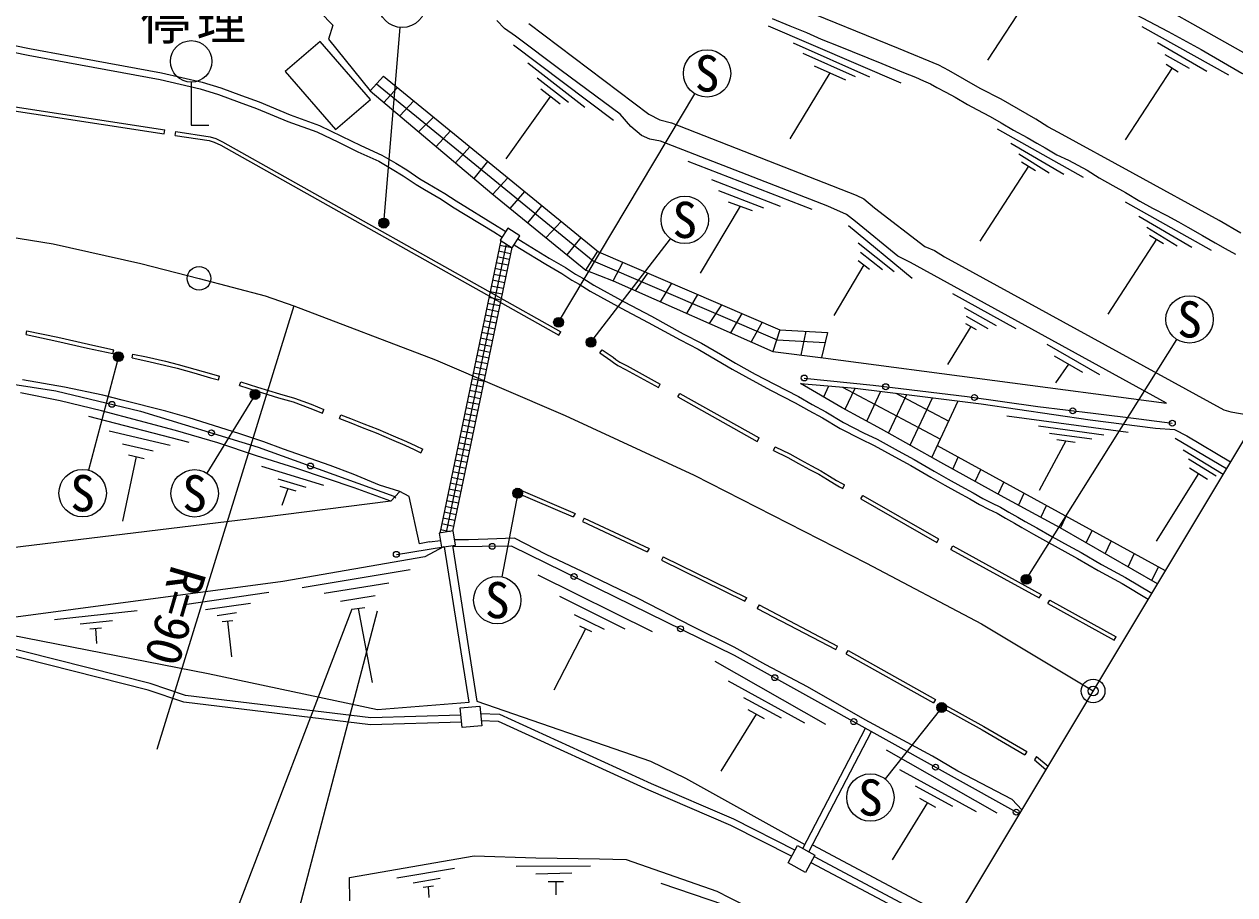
# Model space of a CAD drawing. Units: millimetres at full size, sheet at 1:1000; details may follow other scales. Extents: x 40000 to 680000, y 20000 to 380000.
# Drawn here: x 264500 to 325746, y 265528 to 309588 of the extents above; entities that cross this region are included whole.
import ezdxf
from ezdxf.enums import TextEntityAlignment as Align

# ---------------------------------------------------------------- set-up
doc = ezdxf.new("R2010")
doc.units = ezdxf.units.MM
doc.header["$LTSCALE"] = 1000
doc.header["$PDMODE"] = 32
doc.header["$PDSIZE"] = 500
doc.linetypes.add('CHAIN', pattern=[18.5, 12, -1.5, 3.5, -1.5])
for name, color, linetype, lineweight in [('M-BGD', 7, 'Continuous', 25), ('M-BGD-EXST', 7, 'Continuous', 25), ('M-BMK', 2, 'CHAIN', 13), ('M-BMK-OTRS', 5, 'Continuous', 25), ('M-BMK-SRVR', 3, 'Continuous', 25), ('M-STR-HTXT', 7, 'Continuous', 13), ('M-STR-STRC', 7, 'Continuous', 25)]:
    doc.layers.add(name, color=color, linetype=linetype, lineweight=lineweight)
doc.layers.add('M-BMK-HTXT', color=7, linetype='Continuous')
doc.layers.add('M-OTRS', color=6, linetype='Continuous')
doc.styles.add('@ＭＳ ゴシック', font='')
doc.styles.add('ＭＳ ゴシック', font='')
doc.styles.get('@ＭＳ ゴシック').set_extended_font_data('@MS Gothic')
doc.styles.get('ＭＳ ゴシック').set_extended_font_data('MS Gothic')

msp = doc.modelspace()

# ---------------------------------------------------------------- hatches: boundary and pattern name
at = {"layer": 'M-BGD-EXST'}
for points in [[(282473, 299400, 1), (282912, 299640, 0.41421), (282573, 299740, 0.41421)], [(291316, 294380, 1), (291755, 294619, 0.41421), (291416, 294719, 0.41421)], [(292953, 293373, 1), (293393, 293613, 0.41421), (293053, 293713, 0.41421)], [(269046, 292641, 1), (269485, 292881, 0.41421), (269146, 292981, 0.41421)], [(275957, 290728, 1), (276396, 290967, 0.41421), (276057, 291067, 0.41421)], [(289246, 285733, 1), (289685, 285972, 0.41421), (289346, 286072, 0.41421)], [(314973, 281373, 1), (315412, 281613, 0.41421), (315073, 281713, 0.41421)], [(310698, 274887, 1), (311137, 275126, 0.41421), (310798, 275226, 0.41421)]]:
    msp.add_hatch(color=256, dxfattribs=at).paths.add_polyline_path(points)

# ---------------------------------------------------------------- linework, layer by layer
at = {"layer": 'M-BGD'}
for p, q in [((315505, 311252), (313228, 307763)), ((302135, 309502), (308845, 306615)), ((321040, 309466), (325430, 307018)), ((289253, 308537), (294316, 304736)), ((303405, 308652), (307272, 306929)), ((303894, 308116), (306539, 306941)), ((321844, 308662), (324330, 307219)), ((289977, 307627), (292869, 305388)), ((304465, 307488), (306049, 306778)), ((322199, 308058), (323442, 307361)), ((322270, 307562), (322886, 307183)), ((282677, 306955), (282009, 306210)), ((290459, 306876), (292033, 305643)), ((305257, 307133), (303242, 303786)), ((322578, 307373), (320199, 303730)), ((272948, 306657), (272948, 304482)), ((282700, 305628), (283381, 306379)), ((290643, 306323), (291621, 305558)), ((283496, 304956), (284209, 305703)), ((291132, 305940), (288870, 302775)), ((272948, 304482), (273838, 304482)), ((284453, 304148), (285203, 304891)), ((285342, 303398), (286067, 304185)), ((313731, 304292), (318072, 301851)), ((286314, 302578), (287052, 303380)), ((314416, 303574), (317098, 301999)), ((287256, 301783), (287957, 302641)), ((298079, 302651), (304348, 300231)), ((314820, 303022), (316347, 302073)), ((314952, 302618), (315662, 302189)), ((315307, 302403), (312847, 298609)), ((288207, 300982), (288970, 301814)), ((299270, 301733), (302747, 300387)), ((289093, 300261), (289828, 301113)), ((299622, 301167), (301907, 300289)), ((289979, 299541), (290696, 300404)), ((300716, 300377), (298704, 296991)), ((300110, 300601), (301321, 300153)), ((320206, 300592), (324548, 298151)), ((290907, 298785), (291668, 299609)), ((320891, 299875), (323574, 298300)), ((288962, 299262), (288580, 298652)), ((289572, 298879), (288962, 299262)), ((306208, 299393), (309418, 296738)), ((321296, 299322), (322823, 298374)), ((321428, 298918), (322138, 298489)), ((288605, 298636), (285520, 283833)), ((288885, 298460), (285848, 283884)), ((289165, 298285), (286175, 283936)), ((288558, 298411), (289165, 298285)), ((288580, 298652), (289190, 298269)), ((289190, 298269), (289572, 298879)), ((291967, 297923), (292674, 298788)), ((306693, 298522), (308519, 297070)), ((321783, 298704), (319323, 294909)), ((288435, 297824), (289042, 297697)), ((288497, 298118), (289104, 297991)), ((292921, 297148), (293515, 298101)), ((306803, 298052), (307924, 297181)), ((288313, 297236), (288920, 297110)), ((288374, 297530), (288981, 297404)), ((294301, 296596), (294789, 297536)), ((306976, 297409), (305461, 294844)), ((306693, 297623), (307260, 297195)), ((288191, 296649), (288798, 296523)), ((288252, 296943), (288859, 296816)), ((295431, 296096), (296047, 296995)), ((296692, 295537), (297257, 296475)), ((288068, 296062), (288675, 295935)), ((288130, 296355), (288736, 296229)), ((298022, 294948), (298579, 295907)), ((311457, 295965), (314668, 294185)), ((287946, 295474), (288553, 295348)), ((288007, 295768), (288614, 295642)), ((299173, 294439), (299799, 295383)), ((312062, 295251), (313679, 294338)), ((287824, 294887), (288431, 294760)), ((287885, 295181), (288492, 295054)), ((300805, 294951), (300233, 293969)), ((312150, 294811), (313250, 294185)), ((287640, 294006), (288247, 293879)), ((287701, 294300), (288308, 294173)), ((287762, 294593), (288369, 294467)), ((301835, 294508), (301282, 293505)), ((302722, 294127), (302367, 293024)), ((304052, 294048), (303783, 292846)), ((312398, 294295), (311204, 292361)), ((312128, 294448), (312667, 294141)), ((287518, 293418), (288125, 293292)), ((287579, 293712), (288186, 293586)), ((305140, 293984), (304830, 292715)), ((316231, 293403), (318903, 291853)), ((287395, 292831), (288002, 292705)), ((287456, 293125), (288063, 292998)), ((316616, 292798), (318035, 291974)), ((287273, 292244), (287880, 292117)), ((287334, 292537), (287941, 292411)), ((317325, 292386), (316671, 291436)), ((266546, 291225), (264406, 291598)), ((287150, 291656), (287757, 291530)), ((287212, 291950), (287819, 291824)), ((268472, 290813), (266546, 291225)), ((287028, 291069), (287635, 290942)), ((287089, 291363), (287696, 291236)), ((304947, 290723), (305210, 291282)), ((305896, 291227), (310852, 288593)), ((306034, 290097), (306541, 291174)), ((307132, 289495), (307847, 291013)), ((269463, 290561), (268472, 290813)), ((271668, 290010), (269463, 290561)), ((286906, 290482), (287513, 290355)), ((286967, 290775), (287574, 290649)), ((308229, 288890), (309152, 290852)), ((308606, 290919), (311279, 289499)), ((309323, 288279), (310456, 290686)), ((310416, 287667), (311759, 290519)), ((267757, 289756), (272825, 288439)), ((272847, 289664), (271668, 290010)), ((286783, 289894), (287390, 289768)), ((286845, 290188), (287451, 290061)), ((314210, 289768), (320354, 288947)), ((275352, 288879), (272847, 289664)), ((286661, 289307), (287268, 289180)), ((286722, 289600), (287329, 289474)), ((315811, 289260), (319125, 288811)), ((268790, 289010), (271887, 288290)), ((276624, 288449), (275352, 288879)), ((286539, 288719), (287146, 288593)), ((286600, 289013), (287207, 288887)), ((317206, 288498), (315845, 285991)), ((316379, 288887), (318515, 288608)), ((316744, 288566), (317667, 288430)), ((322723, 288641), (325333, 287105)), ((269469, 288358), (271031, 287991)), ((277614, 288076), (276624, 288449)), ((278970, 287608), (277614, 288076)), ((286416, 288132), (287023, 288006)), ((286477, 288426), (287084, 288299)), ((310696, 288260), (322230, 281932)), ((323132, 288041), (325164, 286823)), ((270169, 287706), (269469, 284434)), ((269768, 287801), (270569, 287611)), ((279978, 287254), (278970, 287608)), ((281138, 286823), (279978, 287254)), ((286233, 287251), (286840, 287124)), ((286294, 287545), (286901, 287418)), ((286355, 287838), (286962, 287712)), ((311475, 287077), (311758, 287678)), ((323406, 287590), (324796, 286739)), ((276511, 287217), (279636, 286253)), ((282475, 286262), (281138, 286823)), ((286110, 286664), (286717, 286537)), ((286171, 286957), (286778, 286831)), ((312608, 286444), (312895, 287054)), ((323915, 286855), (321766, 283429)), ((323456, 287144), (324374, 286565)), ((277326, 286579), (278753, 286158)), ((277435, 286212), (278236, 285968)), ((277836, 286090), (277530, 285235)), ((283502, 285945), (282475, 286262)), ((285988, 286076), (286595, 285950)), ((286049, 286370), (286656, 286243)), ((313771, 285796), (314062, 286414)), ((283972, 285679), (283502, 285945)), ((284495, 283290), (283972, 285679)), ((285865, 285489), (286472, 285362)), ((285927, 285782), (286534, 285656)), ((314804, 285233), (315093, 285848)), ((285743, 284901), (286350, 284775)), ((285804, 285195), (286411, 285069)), ((315926, 284627), (316212, 285234)), ((285621, 284314), (286228, 284188)), ((285682, 284608), (286289, 284481)), ((316927, 284086), (317209, 284687)), ((286207, 283941), (285496, 283829)), ((285496, 283829), (285608, 283118)), ((285560, 284020), (286055, 283917)), ((286319, 283230), (286207, 283941)), ((318232, 283337), (318527, 283964)), ((283327, 282758), (285713, 283134)), ((285009, 283392), (284495, 283290)), ((285009, 283392), (285553, 283466)), ((285608, 283118), (286319, 283230)), ((289173, 283176), (286171, 283140)), ((286973, 283485), (286277, 283497)), ((287963, 283532), (286973, 283485)), ((289299, 283569), (287963, 283532)), ((289173, 283176), (300424, 277660)), ((290906, 282757), (289299, 283569)), ((319190, 282788), (319494, 283433)), ((292729, 281896), (290906, 282757)), ((320349, 282123), (320664, 282792)), ((278558, 281085), (284019, 281996)), ((295561, 280520), (292729, 281896)), ((321557, 281430), (321883, 282123)), ((279675, 280799), (282943, 281316)), ((290483, 281721), (296265, 278854)), ((272609, 280221), (276884, 280838)), ((280505, 280391), (282262, 280676)), ((291586, 280633), (294882, 278986)), ((298308, 279111), (295561, 280520)), ((266028, 279457), (270206, 279911)), ((273670, 279962), (275943, 280286)), ((281071, 279975), (281729, 280064)), ((281400, 280019), (282105, 276279)), ((267327, 279240), (268961, 279413)), ((274265, 279670), (275239, 279810)), ((274514, 279356), (275055, 279410)), ((274784, 279383), (274979, 277572)), ((292322, 279721), (293834, 278966)), ((267814, 278981), (268409, 279035)), ((268112, 279008), (268160, 278245)), ((292903, 278993), (291292, 275883)), ((292601, 279133), (293205, 278854)), ((300412, 278053), (298308, 279111)), ((302028, 277167), (300412, 278053)), ((300424, 277660), (314848, 269623)), ((299437, 277346), (305039, 274159)), ((304134, 276060), (302028, 277167)), ((300109, 276350), (303983, 274229)), ((307048, 274380), (304134, 276060)), ((300898, 275515), (302789, 274484)), ((301524, 274675), (299737, 271779)), ((301118, 274901), (301930, 274449)), ((303888, 267876), (307066, 273959)), ((304195, 267707), (307372, 273789)), ((310459, 272539), (307048, 274380)), ((308108, 272869), (313710, 269682)), ((311730, 271793), (310459, 272539)), ((308781, 271872), (312655, 269751)), ((314476, 270346), (311730, 271793)), ((309570, 271038), (311460, 270006)), ((310196, 270197), (308409, 267301)), ((309790, 270423), (310602, 269971)), ((314966, 269821), (314476, 270346)), ((304375, 268053), (311599, 264208)), ((283350, 266388), (286262, 266873)), ((289396, 266977), (293151, 267000)), ((290390, 266585), (292204, 266642)), ((284171, 266134), (285546, 266365)), ((284691, 265915), (285199, 265984)), ((284945, 265950), (284968, 265396)), ((291002, 266204), (291777, 266204)), ((291389, 266204), (291395, 265534)), ((296714, 266122), (299925, 265014))]:
    msp.add_line(p, q, dxfattribs=at)
for points in [[(296661, 324197), (296563, 322861), (302686, 318477), (303321, 318120), (305752, 317182), (306439, 316984), (307380, 316585), (311333, 314958), (312165, 314509), (313303, 314016), (322373, 309218), (324044, 308306), (326095, 307107), (329637, 305147), (334501, 302390)], [(334987, 303200), (320781, 311207), (319572, 311902), (318217, 312524), (311334, 316110), (310353, 316502), (309373, 316822), (304363, 318611), (298315, 322624), (296950, 324260)], [(278225, 311501), (280115, 309541), (279900, 308830), (282009, 306210), (288163, 301018), (292921, 297148), (294301, 296596), (302367, 293024), (304928, 292702), (322285, 290403), (309343, 297531), (308701, 297842), (306561, 299595), (306094, 299965), (305160, 300373), (296696, 303661), (296151, 303778), (295723, 303953), (295198, 304419), (294654, 305041), (291673, 307247), (289357, 308980), (288793, 309368), (288404, 309776)], [(326055, 299009), (324951, 299649), (320594, 302044), (316821, 304109), (316287, 304391), (315675, 304783), (313933, 305788), (312866, 306337), (311282, 307246), (310780, 307513), (308738, 308362), (303418, 310511)], [(290038, 309621), (296109, 305027), (296653, 304755), (297256, 304600), (306597, 300942), (306986, 300746), (307511, 300299), (310061, 298332), (310548, 298137), (311053, 297807), (325199, 290064), (325550, 289967), (326910, 289734)], [(302333, 309884), (303241, 309513), (304075, 309173), (304822, 308838), (305687, 308497), (307885, 307598), (308981, 307141), (309599, 306900), (309990, 306719), (310346, 306567), (310680, 306378), (311129, 306153), (311601, 305892), (312225, 305529), (312697, 305268), (313364, 304920), (313931, 304592), (314547, 304230), (315244, 303860), (315730, 303562), (316151, 303323), (316746, 302982), (317326, 302707), (318276, 302198), (318879, 301820), (319568, 301429), (320221, 301066), (320947, 300630), (321585, 300282), (322303, 299913), (322892, 299585), (323371, 299324), (324118, 298896), (324757, 298518), (325264, 298243), (325779, 297946)], [(263306, 308306), (264697, 308023), (266709, 307642), (271377, 306787), (273407, 306314), (274336, 306035), (275375, 305645), (276260, 305327), (277830, 304672), (279296, 304141), (280397, 303613), (281375, 303136), (282434, 302654), (283118, 302248), (283668, 301921), (284335, 301468), (284749, 301224), (285587, 300728), (286168, 300349), (288251, 299076), (288678, 298808)], [(263360, 308652), (264764, 308366), (266773, 307986), (271448, 307130), (273497, 306652), (274448, 306367), (275495, 305974), (276387, 305653), (277957, 304998), (279432, 304464), (280550, 303928), (281525, 303453), (282596, 302965), (283297, 302549), (283856, 302216), (284523, 301763), (284927, 301526), (285772, 301025), (286355, 300645), (288435, 299374), (288864, 299105)], [(282677, 306955), (293561, 298063), (302722, 294127), (305140, 293984)], [(282331, 306570), (293291, 297617), (302602, 293617), (305016, 293474)], [(289288, 298426), (289560, 298255), (290885, 297443), (291701, 296969), (292204, 296634), (292576, 296431), (293135, 296074), (294694, 295223), (296074, 294497), (297680, 293616), (298592, 293143), (299546, 292589), (300311, 292123), (301323, 291575), (302289, 291058), (303504, 290432), (304188, 290043), (304889, 289664), (305777, 289129), (306805, 288596), (307497, 288274), (308545, 287697), (309351, 287252), (310369, 286661), (311076, 286260), (311710, 285905), (312336, 285573), (312832, 285282), (313288, 285046), (313729, 284837), (314146, 284591), (314597, 284331), (314965, 284116), (315556, 283787), (316322, 283358), (317155, 282905), (317794, 282546), (318838, 281943), (320041, 281285), (321366, 280491)], [(289474, 298722), (289744, 298553), (291065, 297744), (291887, 297267), (292386, 296934), (292754, 296732), (293313, 296376), (294859, 295531), (296239, 294805), (297845, 293925), (298760, 293450), (299725, 292890), (300486, 292426), (301489, 291883), (302452, 291368), (303671, 290740), (304358, 290349), (305063, 289968), (305949, 289435), (306960, 288910), (307655, 288586), (308714, 288004), (309523, 287556), (310543, 286965), (311248, 286565), (311878, 286212), (312506, 285879), (313001, 285589), (313443, 285360), (313894, 285146), (314322, 284893), (314772, 284634), (315139, 284420), (315727, 284092), (316491, 283664), (317324, 283212), (317968, 282850), (319010, 282248), (320215, 281589), (321546, 280791)], [(226832, 288704), (229119, 288870), (232252, 289190), (234385, 289554), (239266, 290592), (244073, 291494), (249657, 291996), (252144, 292231), (253892, 292335), (257427, 292162), (260318, 291920), (266094, 291037), (270391, 289998), (276333, 288187), (283208, 285703), (283305, 285601)], [(303961, 291681), (307450, 291317), (312215, 290751), (315783, 290243), (318574, 289897), (320884, 289610), (322585, 289395)], [(283047, 285449), (281188, 286131), (279845, 286587), (278184, 287141), (276258, 287746), (274298, 288397), (272146, 289029), (270309, 289511), (268414, 290023), (266316, 290523), (264316, 290931)], [(321834, 281271), (316905, 284098), (314074, 285627), (310872, 287413), (307880, 289085), (305887, 290178), (303781, 291399), (306546, 291174), (309536, 290804), (312913, 290370), (318430, 289566), (321729, 289147), (322694, 289082), (323321, 288761), (325531, 287435)], [(283502, 285945), (283047, 285449), (276531, 284617), (261381, 282783), (259715, 283261), (257455, 283768), (256754, 283693), (255159, 283190), (254356, 282804), (253231, 284229), (252549, 287406), (247521, 286353), (248175, 283134), (246976, 281708), (241901, 279841), (236010, 278286), (224997, 276049), (204196, 274976), (188960, 272768)], [(285713, 283134), (284767, 282626), (277582, 281387), (261530, 279237), (263014, 278841), (273800, 276725), (282366, 274900), (287004, 275284), (285766, 283143)], [(286161, 283205), (287402, 275327), (296193, 272293), (297956, 271427), (303994, 268078)], [(286591, 274618), (282033, 274489), (272658, 275618), (270873, 276217), (264535, 277821), (258093, 279451), (257268, 279576)], [(286628, 274269), (282017, 274138), (272581, 275275), (270774, 275881), (264449, 277482), (258023, 279108), (257263, 279223)], [(287591, 274702), (288554, 274669), (296222, 271160), (300384, 269365), (303498, 267785)], [(287625, 274350), (288473, 274322), (296080, 270841), (300236, 269048), (303330, 267478)], [(280976, 265217), (280962, 266404), (287267, 267495), (290386, 267406), (293598, 267340), (294957, 267317), (299547, 265714), (300193, 265381), (302247, 264353), (305501, 262794), (309472, 260662)], [(304298, 267158), (310686, 263765), (311089, 263358)], [(304464, 267466), (310898, 264049), (311275, 263668)]]:
    msp.add_lwpolyline(points, dxfattribs=at)
for points in [[(279475, 308717), (277710, 307190), (280252, 304252), (282017, 305779)], [(286560, 274983), (287555, 275078), (287651, 274083), (286655, 273988)], [(303627, 268019), (304503, 267538), (304022, 266661), (303145, 267142)]]:
    msp.add_lwpolyline(points, close=True, dxfattribs=at)
for centre, radius in [((272948, 307707), 1050), ((303961, 291681), 150), ((308086, 291241), 150), ((268935, 290350), 150), ((312577, 290699), 150), ((317549, 290024), 150), ((322585, 289395), 150), ((273974, 288906), 150), ((278982, 287230), 150), ((288177, 283164), 150), ((283327, 282758), 150), ((292318, 281635), 150), ((297707, 278992), 150), ((302474, 276518), 150), ((306468, 274293), 150), ((310608, 271986), 150), ((314690, 269711), 150)]:
    msp.add_circle(centre, radius, dxfattribs=at)
at = {"layer": 'M-BGD-EXST'}
for p, q in [((282693, 299520), (283520, 309424)), ((291536, 294500), (298433, 306067)), ((293173, 293493), (297190, 298732)), ((315193, 281493), (322820, 293632)), ((269265, 292761), (267759, 287015)), ((276177, 290848), (273746, 286868)), ((289466, 285852), (288657, 281620)), ((310917, 275007), (308057, 271392))]:
    msp.add_line(p, q, dxfattribs=at)
for centre, radius in [((283620, 310620), 1200), ((299047, 307097), 1200), ((297921, 299685), 1200), ((282693, 299520), 250), ((323458, 294648), 1200), ((291536, 294500), 250), ((293173, 293493), 250), ((269265, 292761), 250), ((276177, 290848), 250), ((267455, 285854), 1200), ((273121, 285844), 1200), ((289466, 285852), 250), ((315193, 281493), 250), ((288432, 280441), 1200), ((310917, 275007), 250), ((307312, 270451), 1200)]:
    msp.add_circle(centre, radius, dxfattribs=at)
at = {"layer": 'M-BMK'}
msp.add_lwpolyline([(196180, 295835), (214022, 297386), (223361, 298177), (228285, 298713), (233170, 299210), (239897, 299646), (245935, 299946), (255524, 299782), (260211, 299416), (265969, 298473), (270407, 297484), (273345, 296724), (276693, 295840), (278138, 295331), (285312, 292597), (291865, 289793), (298387, 286768), (307108, 282305), (312936, 279240), (318579, 275844)], dxfattribs=at)
at = {"layer": 'M-BMK-OTRS'}
msp.add_line((294321, 235402), (342836, 316287), dxfattribs=at)
at = {"layer": 'M-BMK-SRVR'}
for centre in [(273345, 296724), (318579, 275844)]:
    msp.add_circle(centre, 600, dxfattribs=at)
at = {"layer": 'M-OTRS'}
msp.add_point((318579, 275844), dxfattribs=at)
at = {"layer": 'M-STR-HTXT'}
for p, q in [((278138, 295331), (271217, 272881)), ((281071, 279975), (273053, 259041)), ((276534, 257665), (282374, 279905))]:
    msp.add_line(p, q, dxfattribs=at)
at = {"layer": 'M-STR-STRC'}
for p, q in [((271587, 304036), (271618, 304234)), ((272137, 303958), (272167, 304156)), ((264593, 293876), (264626, 294073)), ((291553, 293853), (291651, 294027)), ((268984, 292916), (269026, 293111)), ((269953, 292698), (269993, 292894)), ((293624, 292948), (293737, 293113)), ((274332, 291582), (274386, 291775)), ((275398, 291296), (275458, 291487)), ((296583, 291195), (296675, 291373)), ((297573, 290724), (297671, 290898)), ((297573, 290724), (301589, 288473)), ((279583, 289906), (279659, 290092)), ((280450, 289634), (280519, 289822)), ((301589, 288473), (301687, 288647)), ((284573, 287903), (284659, 288084)), ((302403, 288019), (302490, 288200)), ((289388, 286103), (289310, 285919)), ((289388, 286103), (292368, 284832)), ((305910, 286094), (306006, 286269)), ((289310, 285919), (292276, 284654)), ((306832, 285564), (306931, 285737)), ((306832, 285564), (310667, 283363)), ((292368, 284832), (292276, 284655)), ((292833, 284593), (292749, 284412)), ((292749, 284412), (296013, 282886)), ((292833, 284593), (296116, 283059)), ((296116, 283059), (296013, 282886)), ((310667, 283363), (310766, 283537)), ((311384, 283008), (311480, 283183)), ((311384, 283008), (315853, 280555)), ((296831, 282635), (296743, 282456)), ((296743, 282456), (300958, 280389)), ((296831, 282635), (301058, 280563)), ((300958, 280389), (301058, 280563)), ((315853, 280555), (315962, 280722)), ((301686, 280200), (301586, 280026)), ((301686, 280200), (305652, 278119)), ((316290, 280270), (316388, 280445)), ((316290, 280270), (319647, 278408)), ((305559, 277942), (305652, 278119)), ((319647, 278408), (319744, 278582)), ((306085, 277718), (306183, 277894)), ((306183, 277894), (310609, 275415)), ((310609, 275415), (310510, 275242)), ((311014, 275182), (310917, 275007)), ((315217, 272788), (315116, 272615)), ((315717, 272529), (315606, 272362)), ((315606, 272362), (316194, 271869)), ((315717, 272529), (316298, 272042))]:
    msp.add_line(p, q, dxfattribs=at)
for points in [[(259778, 305848), (261318, 305627), (261527, 305627), (261784, 305547), (271587, 304036)], [(259794, 306048), (259800, 306047), (261333, 305827), (261558, 305827), (261829, 305742), (271617, 304234), (271618, 304234)], [(272137, 303958), (273865, 303695), (274114, 303617), (274441, 303460), (291553, 293853)], [(272167, 304156), (273911, 303891), (274188, 303803), (274533, 303638), (291651, 294027)], [(264626, 294073), (264630, 294073), (266200, 293745), (267747, 293389), (269026, 293111)], [(264593, 293876), (266157, 293550), (267704, 293193), (268984, 292916)], [(269993, 292894), (269995, 292893), (270691, 292749), (271650, 292530), (272283, 292367), (273140, 292132), (273982, 291887), (274385, 291775), (274386, 291775)], [(293624, 292948), (294182, 292568), (294313, 292465), (294533, 292320), (294913, 292117), (296583, 291195)], [(293737, 293113), (294300, 292729), (294430, 292627), (294636, 292492), (295008, 292293), (296675, 291373)], [(269953, 292698), (270648, 292554), (271603, 292336), (272231, 292173), (273086, 291940), (273927, 291695), (274332, 291582)], [(275398, 291296), (276236, 291032), (277359, 290684), (278114, 290476), (278951, 290163), (279583, 289906)], [(275458, 291487), (276296, 291223), (277415, 290876), (278175, 290667), (279023, 290350), (279651, 290095), (279659, 290092)], [(297671, 290898), (301686, 288647), (301687, 288647)], [(280519, 289822), (281009, 289640), (281678, 289365), (282387, 289089), (283164, 288757), (283843, 288466), (284307, 288252), (284659, 288084)], [(280450, 289634), (280937, 289454), (281604, 289179), (282312, 288904), (283085, 288573), (283761, 288284), (284222, 288071), (284573, 287903)], [(302403, 288019), (303141, 287663), (303669, 287358), (304231, 287059), (304697, 286816), (305135, 286546), (305489, 286323), (305753, 286177), (305910, 286094)], [(302490, 288200), (302495, 288197), (303234, 287840), (303766, 287533), (304325, 287236), (304796, 286990), (305240, 286715), (305591, 286495), (305849, 286353), (306006, 286269)], [(306931, 285737), (306932, 285737), (310761, 283540), (310766, 283537)], [(311480, 283183), (315955, 280726), (315962, 280722)], [(301586, 280026), (301589, 280024), (305559, 277942)], [(316388, 280445), (316393, 280441), (319744, 278582)], [(306085, 277718), (306095, 277714), (310510, 275242)], [(310917, 275007), (312959, 273875), (315116, 272615)], [(311014, 275182), (313058, 274049), (315217, 272788)]]:
    msp.add_lwpolyline(points, dxfattribs=at)

# ---------------------------------------------------------------- texts
at = {"layer": 'M-BGD-EXST', "style": 'ＭＳ ゴシック'}
for p in [(299047, 307097), (297921, 299685), (323458, 294648), (267455, 285854), (273121, 285844), (288432, 280441), (307312, 270451)]:
    msp.add_text('S', height=1833, dxfattribs=at).set_placement(p, align=Align.MIDDLE_CENTER)
at = {"layer": 'M-BMK-HTXT', "style": '@ＭＳ ゴシック'}
for s, p in [('バス停', (271604, 308505)), ('大道理', (274431, 308505))]:
    msp.add_text(s, height=1833, rotation=270, dxfattribs=at).set_placement(p, align=Align.MIDDLE_RIGHT)
at = {"layer": 'M-STR-HTXT', "style": 'ＭＳ ゴシック'}
msp.add_text('R=90', height=1833, rotation=253.652, dxfattribs=at).set_placement((270743, 280048), align=Align.BOTTOM_CENTER)

doc.saveas('drawing.dxf')
